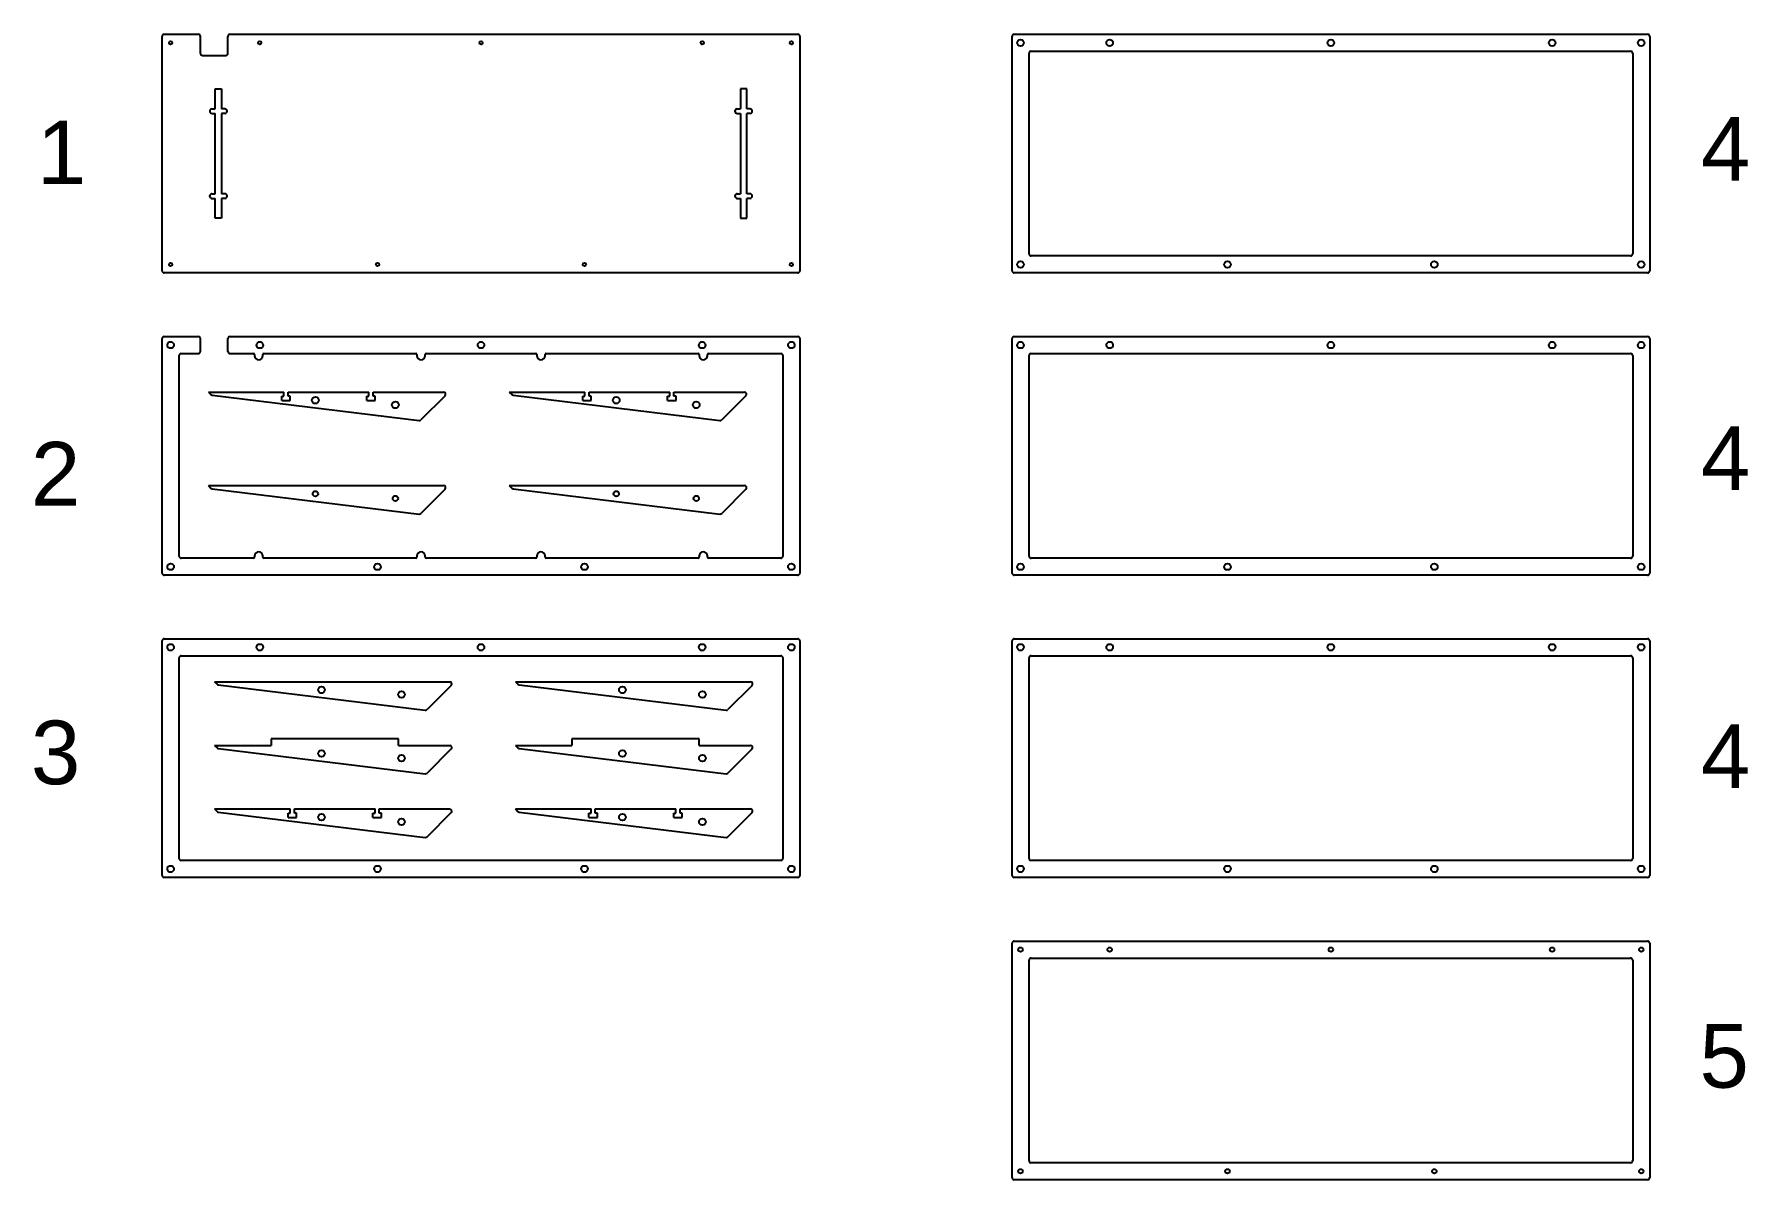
# Model space of a CAD drawing. Header units: millimetres. Extents: x 508 to 1315, y -166 to 374.
import ezdxf

# ---------------------------------------------------------------- set-up
doc = ezdxf.new("R2010")
doc.units = ezdxf.units.MM
doc.header["$MEASUREMENT"] = 0
doc.styles.get("Standard").update_dxf_attribs({"font": 'arial.ttf'})

msp = doc.modelspace()

# ---------------------------------------------------------------- linework, layer by layer
for p, q in [((568.08, 262.38), (568.08, 372.88)), ((569.08, 373.88), (585.09, 373.88)), ((586.09, 364.88), (586.09, 372.88)), ((599.08, 364.88), (599.08, 372.88)), ((600.08, 373.88), (867.58, 373.88)), ((868.58, 372.88), (868.58, 262.38)), ((968.58, 262.38), (968.58, 372.88)), ((969.58, 373.88), (1268.08, 373.88)), ((1269.08, 372.88), (1269.08, 262.38)), ((587.09, 363.88), (598.08, 363.88)), ((976.58, 270.38), (976.58, 364.88)), ((977.58, 365.88), (1260.08, 365.88)), ((1261.08, 364.88), (1261.08, 270.38)), ((593.11, 338.73), (593.12, 348.13)), ((593.12, 348.13), (596.12, 348.13)), ((596.12, 348.13), (596.11, 338.73)), ((843.58, 348.13), (840.58, 348.13)), ((840.58, 348.13), (840.58, 338.73)), ((843.58, 338.73), (843.58, 348.13)), ((591.61, 338.73), (593.11, 338.73)), ((591.61, 336.53), (593.11, 336.53)), ((593.06, 298.73), (593.11, 336.53)), ((596.11, 336.53), (596.06, 298.73)), ((597.61, 338.73), (596.11, 338.73)), ((597.61, 336.53), (596.11, 336.53)), ((839.08, 338.73), (840.58, 338.73)), ((839.08, 336.53), (840.58, 336.53)), ((840.58, 336.53), (840.58, 298.73)), ((845.08, 338.73), (843.58, 338.73)), ((843.58, 298.73), (843.58, 336.53)), ((845.08, 336.53), (843.58, 336.53)), ((591.56, 298.73), (593.06, 298.73)), ((591.56, 296.53), (593.06, 296.53)), ((593.04, 287.13), (593.06, 296.53)), ((596.06, 296.53), (596.04, 287.13)), ((597.56, 298.73), (596.06, 298.73)), ((597.56, 296.53), (596.06, 296.53)), ((839.08, 298.73), (840.58, 298.73)), ((839.08, 296.53), (840.58, 296.53)), ((840.58, 296.53), (840.58, 287.13)), ((845.08, 298.73), (843.58, 298.73)), ((843.58, 287.13), (843.58, 296.53)), ((845.08, 296.53), (843.58, 296.53)), ((596.04, 287.13), (593.04, 287.13)), ((840.58, 287.13), (843.58, 287.13)), ((1260.08, 269.38), (977.58, 269.38)), ((867.58, 261.38), (569.08, 261.38)), ((1268.08, 261.38), (969.58, 261.38)), ((568.08, 119.88), (568.08, 230.38)), ((569.08, 231.38), (585.09, 231.38)), ((586.09, 224.38), (586.09, 230.38)), ((599.08, 224.38), (599.08, 230.38)), ((600.08, 231.38), (867.58, 231.38)), ((868.58, 230.38), (868.58, 119.88)), ((968.58, 119.88), (968.58, 230.38)), ((969.58, 231.38), (1268.08, 231.38)), ((1269.08, 230.38), (1269.08, 119.88)), ((576.08, 127.88), (576.08, 222.38)), ((577.08, 223.38), (585.09, 223.38)), ((600.08, 223.38), (611.08, 223.38)), ((611.58, 222.88), (611.58, 222.38)), ((615.58, 222.38), (615.58, 222.88)), ((616.08, 223.38), (687.58, 223.38)), ((688.08, 222.88), (688.08, 222.38)), ((692.08, 222.38), (692.08, 222.88)), ((692.58, 223.38), (744.08, 223.38)), ((744.58, 222.88), (744.58, 222.38)), ((748.58, 222.38), (748.58, 222.88)), ((749.08, 223.38), (820.58, 223.38)), ((821.08, 222.88), (821.08, 222.38)), ((825.08, 222.38), (825.08, 222.88)), ((825.58, 223.38), (859.58, 223.38)), ((860.58, 222.38), (860.58, 127.88)), ((976.58, 127.88), (976.58, 222.38)), ((977.58, 223.38), (1260.08, 223.38)), ((1261.08, 222.38), (1261.08, 127.88)), ((589.88, 205.2), (625.48, 205.2)), ((589.88, 205.2), (591.05, 204.03)), ((591.63, 203.75), (689.15, 191.82)), ((624.48, 201.2), (624.48, 203.2)), ((624.48, 203.2), (625.48, 203.2)), ((625.48, 203.2), (625.48, 205.2)), ((627.48, 205.2), (663.42, 205.2)), ((627.48, 203.2), (627.48, 205.2)), ((628.48, 203.2), (627.48, 203.2)), ((628.48, 201.2), (628.48, 203.2)), ((646.48, 205.2), (665.48, 205.2)), ((664.48, 201.2), (664.48, 203.2)), ((664.48, 203.2), (665.48, 203.2)), ((665.48, 203.2), (665.48, 205.2)), ((667.48, 205.2), (700.66, 205.2)), ((667.48, 203.2), (667.48, 205.2)), ((668.48, 203.2), (667.48, 203.2)), ((668.48, 201.2), (668.48, 203.2)), ((701.37, 203.5), (689.98, 192.1)), ((731.66, 205.2), (767.26, 205.2)), ((731.66, 205.2), (732.83, 204.03)), ((733.42, 203.75), (830.94, 191.82)), ((766.26, 201.2), (766.26, 203.2)), ((766.26, 203.2), (767.26, 203.2)), ((767.26, 203.2), (767.26, 205.2)), ((769.26, 205.2), (805.2, 205.2)), ((769.26, 203.2), (769.26, 205.2)), ((770.26, 203.2), (769.26, 203.2)), ((770.26, 201.2), (770.26, 203.2)), ((788.26, 205.2), (807.26, 205.2)), ((806.26, 201.2), (806.26, 203.2)), ((806.26, 203.2), (807.26, 203.2)), ((807.26, 203.2), (807.26, 205.2)), ((809.26, 205.2), (842.45, 205.2)), ((809.26, 203.2), (809.26, 205.2)), ((810.26, 203.2), (809.26, 203.2)), ((810.26, 201.2), (810.26, 203.2)), ((843.16, 203.5), (831.76, 192.1)), ((624.48, 201.2), (628.48, 201.2)), ((664.48, 201.2), (668.48, 201.2)), ((766.26, 201.2), (770.26, 201.2)), ((806.26, 201.2), (810.26, 201.2)), ((589.88, 161.11), (700.66, 161.11)), ((589.88, 161.11), (591.05, 159.94)), ((591.63, 159.65), (689.15, 147.72)), ((701.37, 159.4), (689.98, 148.01)), ((731.66, 161.11), (842.45, 161.11)), ((731.66, 161.11), (732.83, 159.94)), ((733.42, 159.65), (830.94, 147.72)), ((843.16, 159.4), (831.76, 148.01)), ((611.08, 126.88), (577.08, 126.88)), ((611.58, 127.88), (611.58, 127.38)), ((615.58, 127.38), (615.58, 127.88)), ((687.58, 126.88), (616.08, 126.88)), ((688.08, 127.88), (688.08, 127.38)), ((692.08, 127.38), (692.08, 127.88)), ((744.08, 126.88), (692.58, 126.88)), ((744.58, 127.88), (744.58, 127.38)), ((748.58, 127.38), (748.58, 127.88)), ((820.58, 126.88), (749.08, 126.88)), ((821.08, 127.88), (821.08, 127.38)), ((825.08, 127.38), (825.08, 127.88)), ((859.58, 126.88), (825.58, 126.88)), ((1260.08, 126.88), (977.58, 126.88)), ((867.58, 118.88), (569.08, 118.88)), ((1268.08, 118.88), (969.58, 118.88)), ((569.08, 88.88), (867.58, 88.88)), ((969.58, 88.88), (1268.08, 88.88)), ((568.08, -22.62), (568.08, 87.88)), ((577.08, 80.88), (859.58, 80.88)), ((868.58, 87.88), (868.58, -22.62)), ((968.58, -22.62), (968.58, 87.88)), ((977.58, 80.88), (1260.08, 80.88)), ((1269.08, 87.88), (1269.08, -22.62)), ((576.08, -14.62), (576.08, 79.88)), ((860.58, 79.88), (860.58, -14.62)), ((976.58, -14.62), (976.58, 79.88)), ((1261.08, 79.88), (1261.08, -14.62)), ((592.79, 68.66), (703.58, 68.66)), ((592.79, 68.66), (593.96, 67.49)), ((594.55, 67.2), (692.07, 55.27)), ((704.28, 66.95), (692.89, 55.56)), ((734.58, 68.66), (845.36, 68.66)), ((734.58, 68.66), (735.75, 67.49)), ((736.33, 67.2), (833.85, 55.27)), ((846.07, 66.95), (834.68, 55.56)), ((679.39, 41.66), (619.39, 41.66)), ((619.39, 41.66), (619.39, 38.66)), ((679.39, 38.66), (679.39, 41.66)), ((821.18, 41.66), (761.18, 41.66)), ((761.18, 41.66), (761.18, 38.66)), ((821.18, 38.66), (821.18, 41.66)), ((592.79, 38.66), (619.39, 38.66)), ((592.79, 38.66), (593.96, 37.49)), ((594.55, 37.2), (692.07, 25.27)), ((679.39, 38.66), (703.58, 38.66)), ((704.28, 36.95), (692.89, 25.56)), ((734.58, 38.66), (761.18, 38.66)), ((734.58, 38.66), (735.75, 37.49)), ((736.33, 37.2), (833.85, 25.27)), ((821.18, 38.66), (845.36, 38.66)), ((846.07, 36.95), (834.68, 25.56)), ((592.79, 8.66), (628.39, 8.66)), ((592.79, 8.66), (593.96, 7.49)), ((628.39, 6.66), (628.39, 8.66)), ((630.39, 8.66), (666.33, 8.66)), ((630.39, 6.66), (630.39, 8.66)), ((649.39, 8.66), (668.39, 8.66)), ((668.39, 6.66), (668.39, 8.66)), ((670.39, 8.66), (703.58, 8.66)), ((670.39, 6.66), (670.39, 8.66)), ((734.58, 8.66), (770.18, 8.66)), ((734.58, 8.66), (735.75, 7.49)), ((770.18, 6.66), (770.18, 8.66)), ((772.18, 8.66), (808.12, 8.66)), ((772.18, 6.66), (772.18, 8.66)), ((791.18, 8.66), (810.18, 8.66)), ((810.18, 6.66), (810.18, 8.66)), ((812.18, 8.66), (845.36, 8.66)), ((812.18, 6.66), (812.18, 8.66)), ((594.55, 7.2), (692.07, -4.73)), ((627.39, 4.66), (627.39, 6.66)), ((627.39, 6.66), (628.39, 6.66)), ((627.39, 4.66), (631.39, 4.66)), ((631.39, 6.66), (630.39, 6.66)), ((631.39, 4.66), (631.39, 6.66)), ((667.39, 4.66), (667.39, 6.66)), ((667.39, 6.66), (668.39, 6.66)), ((667.39, 4.66), (671.39, 4.66)), ((671.39, 6.66), (670.39, 6.66)), ((671.39, 4.66), (671.39, 6.66)), ((704.28, 6.95), (692.89, -4.44)), ((736.33, 7.2), (833.85, -4.73)), ((769.18, 4.66), (769.18, 6.66)), ((769.18, 6.66), (770.18, 6.66)), ((769.18, 4.66), (773.18, 4.66)), ((773.18, 6.66), (772.18, 6.66)), ((773.18, 4.66), (773.18, 6.66)), ((809.18, 4.66), (809.18, 6.66)), ((809.18, 6.66), (810.18, 6.66)), ((809.18, 4.66), (813.18, 4.66)), ((813.18, 6.66), (812.18, 6.66)), ((813.18, 4.66), (813.18, 6.66)), ((846.07, 6.95), (834.68, -4.44)), ((859.58, -15.62), (577.08, -15.62)), ((1260.08, -15.62), (977.58, -15.62)), ((867.58, -23.62), (569.08, -23.62)), ((1268.08, -23.62), (969.58, -23.62)), ((968.58, -165.12), (968.58, -54.62)), ((969.58, -53.62), (1268.08, -53.62)), ((1269.08, -54.62), (1269.08, -165.12)), ((976.58, -157.12), (976.58, -62.62)), ((977.58, -61.62), (1260.08, -61.62)), ((1261.08, -62.62), (1261.08, -157.12)), ((1260.08, -158.12), (977.58, -158.12)), ((1268.08, -166.12), (969.58, -166.12))]:
    msp.add_line(p, q)
for centre, radius in [((972.58, 369.88), 1.55), ((1014.58, 369.88), 1.55), ((1118.83, 369.88), 1.55), ((1223.08, 369.88), 1.55), ((1265.08, 369.88), 1.55), ((572.08, 369.88), 0.75), ((614.08, 369.88), 0.75), ((718.33, 369.88), 0.75), ((822.58, 369.88), 0.75), ((864.58, 369.88), 0.75), ((972.58, 265.38), 1.55), ((1070.08, 265.38), 1.55), ((1167.58, 265.38), 1.55), ((1265.08, 265.38), 1.55), ((572.08, 265.38), 0.75), ((669.58, 265.38), 0.75), ((767.08, 265.38), 0.75), ((864.58, 265.38), 0.75), ((572.08, 227.38), 1.55), ((614.08, 227.38), 1.55), ((718.33, 227.38), 1.55), ((822.58, 227.38), 1.55), ((864.58, 227.38), 1.55), ((972.58, 227.38), 1.55), ((1014.58, 227.38), 1.55), ((1118.83, 227.38), 1.55), ((1223.08, 227.38), 1.55), ((1265.08, 227.38), 1.55), ((640.27, 201.35), 1.6), ((782.06, 201.35), 1.6), ((677.97, 199.16), 1.6), ((819.75, 199.16), 1.6), ((640.27, 157.26), 1.25), ((677.97, 155.07), 1.25), ((782.06, 157.26), 1.25), ((819.75, 155.07), 1.25), ((572.08, 122.88), 1.55), ((669.58, 122.88), 1.55), ((767.08, 122.88), 1.55), ((864.58, 122.88), 1.55), ((972.58, 122.88), 1.55), ((1070.08, 122.88), 1.55), ((1167.58, 122.88), 1.55), ((1265.08, 122.88), 1.55), ((572.08, 84.88), 1.55), ((614.08, 84.88), 1.55), ((718.33, 84.88), 1.55), ((822.58, 84.88), 1.55), ((864.58, 84.88), 1.55), ((972.58, 84.88), 1.55), ((1014.58, 84.88), 1.55), ((1118.83, 84.88), 1.55), ((1223.08, 84.88), 1.55), ((1265.08, 84.88), 1.55), ((643.18, 64.81), 1.6), ((784.97, 64.81), 1.6), ((680.88, 62.62), 1.6), ((822.66, 62.62), 1.6), ((643.18, 34.81), 1.6), ((680.88, 32.62), 1.6), ((784.97, 34.81), 1.6), ((822.66, 32.62), 1.6), ((643.18, 4.81), 1.6), ((680.88, 2.62), 1.6), ((784.97, 4.81), 1.6), ((822.66, 2.62), 1.6), ((572.08, -19.62), 1.55), ((669.58, -19.62), 1.55), ((767.08, -19.62), 1.55), ((864.58, -19.62), 1.55), ((972.58, -19.62), 1.55), ((1070.08, -19.62), 1.55), ((1167.58, -19.62), 1.55), ((1265.08, -19.62), 1.55), ((972.58, -57.62), 1.05), ((1014.58, -57.62), 1.05), ((1118.83, -57.62), 1.05), ((1223.08, -57.62), 1.05), ((1265.08, -57.62), 1.05), ((972.58, -162.12), 1.05), ((1070.08, -162.12), 1.05), ((1167.58, -162.12), 1.05), ((1265.08, -162.12), 1.05)]:
    msp.add_circle(centre, radius)
for centre, radius, start, end in [((569.08, 372.88), 1, 90, 180), ((585.09, 372.88), 1, 0, 90), ((600.08, 372.88), 1, 90, 180), ((867.58, 372.88), 1, 0, 90), ((969.58, 372.88), 1, 90, 180), ((1268.08, 372.88), 1, 0, 90), ((587.09, 364.88), 1, 180, 270), ((598.08, 364.88), 1, 270, 0), ((977.58, 364.88), 1, 90, 180), ((1260.08, 364.88), 1, 0, 90), ((591.61, 337.63), 1.1, 89.92551, 269.92551), ((597.61, 337.63), 1.1, 269.92551, 89.92551), ((839.08, 337.63), 1.1, 90, 270), ((845.08, 337.63), 1.1, 270, 90), ((591.56, 297.63), 1.1, 89.92551, 269.92551), ((597.56, 297.63), 1.1, 269.92551, 89.92551), ((839.08, 297.63), 1.1, 90, 270), ((845.08, 297.63), 1.1, 270, 90), ((977.58, 270.38), 1, 180, 270), ((1260.08, 270.38), 1, 270, 0), ((569.08, 262.38), 1, 180, 270), ((867.58, 262.38), 1, 270, 0), ((969.58, 262.38), 1, 180, 270), ((1268.08, 262.38), 1, 270, 0), ((569.08, 230.38), 1, 90, 180), ((585.09, 230.38), 1, 0, 90), ((600.08, 230.38), 1, 90, 180), ((867.58, 230.38), 1, 0, 90), ((969.58, 230.38), 1, 90, 180), ((1268.08, 230.38), 1, 0, 90), ((577.08, 222.38), 1, 90, 180), ((585.09, 224.38), 1, 270, 0), ((600.08, 224.38), 1, 180, 270), ((611.08, 222.88), 0.5, 0, 90), ((613.58, 222.38), 2, 180, 0), ((616.08, 222.88), 0.5, 90, 180), ((687.58, 222.88), 0.5, 0, 90), ((690.08, 222.38), 2, 180, 0), ((692.58, 222.88), 0.5, 90, 180), ((744.08, 222.88), 0.5, 0, 90), ((746.58, 222.38), 2, 180, 0), ((749.08, 222.88), 0.5, 90, 180), ((820.58, 222.88), 0.5, 0, 90), ((823.08, 222.38), 2, 180, 0), ((825.58, 222.88), 0.5, 90, 180), ((859.58, 222.38), 1, 0, 90), ((977.58, 222.38), 1, 90, 180), ((1260.08, 222.38), 1, 0, 90), ((591.75, 204.74), 1, 225, 263.02568), ((700.66, 204.2), 1, 315, 90), ((733.54, 204.74), 1, 225, 263.02568), ((842.45, 204.2), 1, 315, 90), ((689.27, 192.81), 1, 263.38654, 315), ((831.06, 192.81), 1, 263.38654, 315), ((591.75, 160.64), 1, 225, 263.02568), ((700.66, 160.11), 1, 315, 90), ((733.54, 160.64), 1, 225, 263.02568), ((842.45, 160.11), 1, 315, 90), ((689.27, 148.71), 1, 263.38654, 315), ((831.06, 148.71), 1, 263.38654, 315), ((613.58, 127.88), 2, 0, 180), ((690.08, 127.88), 2, 0, 180), ((746.58, 127.88), 2, 0, 180), ((823.08, 127.88), 2, 0, 180), ((577.08, 127.88), 1, 180, 270), ((611.08, 127.38), 0.5, 270, 0), ((616.08, 127.38), 0.5, 180, 270), ((687.58, 127.38), 0.5, 270, 0), ((692.58, 127.38), 0.5, 180, 270), ((744.08, 127.38), 0.5, 270, 0), ((749.08, 127.38), 0.5, 180, 270), ((820.58, 127.38), 0.5, 270, 0), ((825.58, 127.38), 0.5, 180, 270), ((859.58, 127.88), 1, 270, 0), ((977.58, 127.88), 1, 180, 270), ((1260.08, 127.88), 1, 270, 0), ((569.08, 119.88), 1, 180, 270), ((867.58, 119.88), 1, 270, 0), ((969.58, 119.88), 1, 180, 270), ((1268.08, 119.88), 1, 270, 0), ((569.08, 87.88), 1, 90, 180), ((867.58, 87.88), 1, 0, 90), ((969.58, 87.88), 1, 90, 180), ((1268.08, 87.88), 1, 0, 90), ((577.08, 79.88), 1, 90, 180), ((859.58, 79.88), 1, 0, 90), ((977.58, 79.88), 1, 90, 180), ((1260.08, 79.88), 1, 0, 90), ((594.67, 68.2), 1, 225, 263.02568), ((703.58, 67.66), 1, 315, 90), ((736.45, 68.2), 1, 225, 263.02568), ((845.36, 67.66), 1, 315, 90), ((692.18, 56.27), 1, 263.38654, 315), ((833.97, 56.27), 1, 263.38654, 315), ((594.67, 38.2), 1, 225, 263.02568), ((703.58, 37.66), 1, 315, 90), ((736.45, 38.2), 1, 225, 263.02568), ((845.36, 37.66), 1, 315, 90), ((692.18, 26.27), 1, 263.38654, 315), ((833.97, 26.27), 1, 263.38654, 315), ((703.58, 7.66), 1, 315, 90), ((845.36, 7.66), 1, 315, 90), ((594.67, 8.2), 1, 225, 263.02568), ((736.45, 8.2), 1, 225, 263.02568), ((692.18, -3.73), 1, 263.38654, 315), ((833.97, -3.73), 1, 263.38654, 315), ((577.08, -14.62), 1, 180, 270), ((859.58, -14.62), 1, 270, 0), ((977.58, -14.62), 1, 180, 270), ((1260.08, -14.62), 1, 270, 0), ((569.08, -22.62), 1, 180, 270), ((867.58, -22.62), 1, 270, 0), ((969.58, -22.62), 1, 180, 270), ((1268.08, -22.62), 1, 270, 0), ((969.58, -54.62), 1, 90, 180), ((1268.08, -54.62), 1, 0, 90), ((977.58, -62.62), 1, 90, 180), ((1260.08, -62.62), 1, 0, 90), ((977.58, -157.12), 1, 180, 270), ((1260.08, -157.12), 1, 270, 0), ((969.58, -165.12), 1, 180, 270), ((1268.08, -165.12), 1, 270, 0)]:
    msp.add_arc(centre, radius, start, end)

# ---------------------------------------------------------------- texts
at = {"char_height": 30, "attachment_point": 1}
for s, insert in [('1', (509, 333.22)), ('4', (1293.16, 334.87)), ('4', (1293.17, 189.08)), ('2', (506.21, 181.69)), ('3', (506.22, 50.33)), ('4', (1293.17, 48.54)), ('5', (1292.51, -92.71))]:
    msp.add_mtext_dynamic_manual_height_columns(s, width=35.7192, gutter_width=1, heights=[0], dxfattribs=dict(at, insert=insert))

doc.saveas('drawing.dxf')
